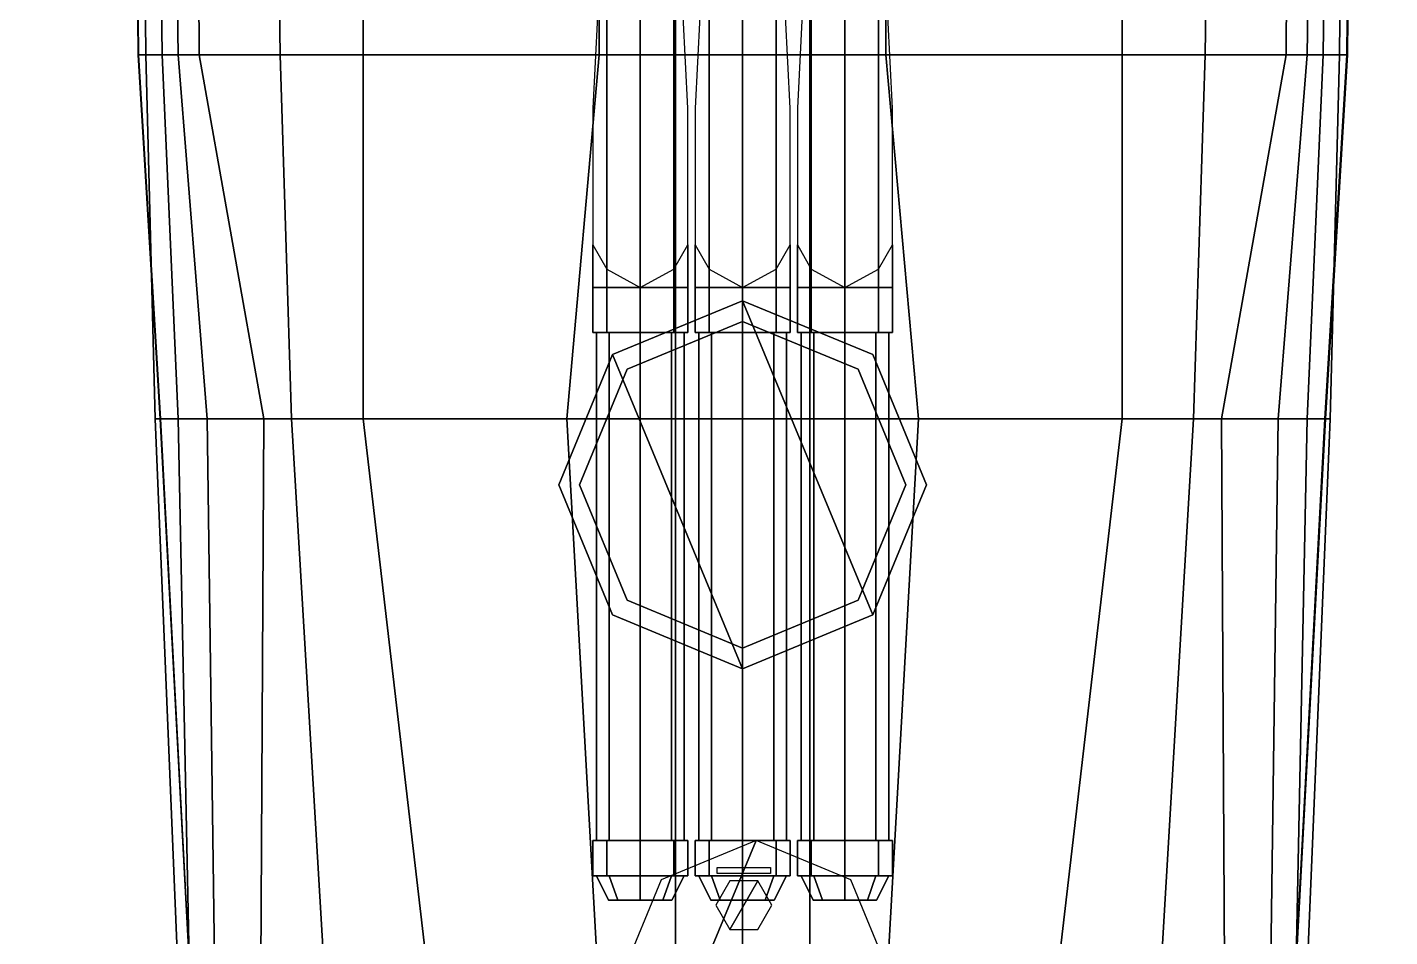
# Model space of a CAD drawing. Header units: millimetres. Extents: x -41 to 37, y -61 to 81.
# Drawn here: x -5.87 to 5.31, y -26.65 to -19.18 of the extents above; entities that cross this region are included whole.
import ezdxf

# ---------------------------------------------------------------- set-up
doc = ezdxf.new("R2010")
doc.units = ezdxf.units.MM
for name, color, linetype in [('drawing', 9, 'Continuous'), ('h1_2', 7, 'Continuous'), ('h2_2', 4, 'Continuous'), ('turret', 2, 'Continuous')]:
    doc.layers.add(name, color=color, linetype=linetype)
picture_1 = doc.add_image_def('image1.gif', size_in_pixel=(2365, 2885))

msp = doc.modelspace()

# ---------------------------------------------------------------- linework, layer by layer
at = {"layer": 'h1_2'}
for points in [[(-5.1, -4.4, 2.84), (-5.1, -4.4, 3.94), (-4.96, -19.41, 3.94), (-4.96, -19.41, 2.84)], [(-4.96, -19.41, 2.84), (-4.96, -19.41, 3.94), (-5.1, -4.4, 3.94), (-5.1, -4.4, 2.84)], [(-5.099, -4.398, 2.644), (-4.966, -19.411, 2.644), (4.966, -19.411, 2.644), (5.099, -4.398, 2.644)], [(0.551, -4.398, -3.595), (0.551, -19.411, -3.462), (0, -19.411, -3.623), (0, -4.398, -3.623)], [(1.177, -4.398, -3.49), (1.177, -19.411, -3.262), (0.551, -19.411, -3.462), (0.551, -4.398, -3.595)], [(3.115, -4.398, -3.025), (3.115, -19.411, -2.654), (1.177, -19.411, -3.262), (1.177, -4.398, -3.49)], [(4.007, -4.398, -2.673), (3.798, -19.411, -2.341), (3.115, -19.411, -2.654), (3.115, -4.398, -3.025)], [(4.539, -4.398, -2.208), (4.463, -19.411, -1.762), (3.798, -19.411, -2.341), (4.007, -4.398, -2.673)], [(4.852, -4.398, -1.657), (4.634, -19.411, -1.534), (4.463, -19.411, -1.762), (4.539, -4.398, -2.208)], [(4.957, -4.398, -1.344), (4.767, -19.411, -1.287), (4.634, -19.411, -1.534), (4.852, -4.398, -1.657)], [(5.042, -4.398, -0.822), (4.9, -19.411, -0.565), (4.767, -19.411, -1.287), (4.957, -4.398, -1.344)], [(4.966, -19.411, 2.644), (4.9, -19.411, -0.565), (5.042, -4.398, -0.822), (5.099, -4.398, 2.644)], [(5.1, -4.4, 2.84), (5.1, -4.4, 3.94), (4.96, -19.41, 3.94), (4.96, -19.41, 2.84)], [(4.96, -19.41, 2.84), (4.96, -19.41, 3.94), (5.1, -4.4, 3.94), (5.1, -4.4, 2.84)], [(-4.966, -19.411, 2.644), (-4.786, -22.4, 2.644), (4.786, -22.4, 2.644), (4.966, -19.411, 2.644)], [(-4.78, -22.4, 2.84), (-4.78, -22.4, 3.94), (-4.96, -19.41, 3.94), (-4.96, -19.41, 2.84)], [(-4.96, -19.41, 2.84), (-4.96, -19.41, 3.94), (-4.78, -22.4, 3.94), (-4.78, -22.4, 2.84)], [(0.551, -19.411, -3.462), (0.551, -22.4, -3.3), (0, -22.4, -3.623), (0, -19.411, -3.623)], [(1.177, -19.411, -3.262), (1.443, -22.4, -2.854), (0.551, -22.4, -3.3), (0.551, -19.411, -3.462)], [(3.115, -19.411, -2.654), (3.115, -22.4, -2.199), (1.443, -22.4, -2.854), (1.177, -19.411, -3.262)], [(3.798, -19.411, -2.341), (3.703, -22.4, -1.914), (3.115, -22.4, -2.199), (3.115, -19.411, -2.654)], [(4.463, -19.411, -1.762), (3.931, -22.4, -1.762), (3.703, -22.4, -1.914), (3.798, -19.411, -2.341)], [(4.634, -19.411, -1.534), (4.397, -22.4, -1.335), (3.931, -22.4, -1.762), (4.463, -19.411, -1.762)], [(4.767, -19.411, -1.287), (4.634, -22.4, -0.974), (4.397, -22.4, -1.335), (4.634, -19.411, -1.534)], [(4.9, -19.411, -0.565), (4.824, -22.4, -0.357), (4.634, -22.4, -0.974), (4.767, -19.411, -1.287)], [(4.78, -22.4, 2.84), (4.78, -22.4, 3.94), (4.96, -19.41, 3.94), (4.96, -19.41, 2.84)], [(4.96, -19.41, 2.84), (4.96, -19.41, 3.94), (4.78, -22.4, 3.94), (4.78, -22.4, 2.84)], [(4.786, -22.4, 2.644), (4.824, -22.4, -0.357), (4.9, -19.411, -0.565), (4.966, -19.411, 2.644)], [(-4.786, -22.4, 2.644), (-4.33, -30.882, 2.893), (4.33, -30.882, 2.893), (4.786, -22.4, 2.644)], [(-4.78, -22.4, 2.84), (-4.78, -22.4, 3.94), (-4.33, -30.88, 3.94), (-4.33, -30.88, 2.84)], [(-4.33, -30.88, 2.84), (-4.33, -30.88, 3.94), (-4.78, -22.4, 3.94), (-4.78, -22.4, 2.84)], [(0.551, -22.4, -3.3), (0.551, -30.882, -2.738), (0, -30.882, -3.308), (0, -22.4, -3.623)], [(1.443, -22.4, -2.854), (0.969, -30.882, -2.472), (0.551, -30.882, -2.738), (0.551, -22.4, -3.3)], [(3.115, -22.4, -2.199), (2.127, -30.882, -1.969), (0.969, -30.882, -2.472), (1.443, -22.4, -2.854)], [(3.703, -22.4, -1.914), (3.2, -30.882, -1.551), (2.127, -30.882, -1.969), (3.115, -22.4, -2.199)], [(3.931, -22.4, -1.762), (3.979, -30.882, -1.086), (3.2, -30.882, -1.551), (3.703, -22.4, -1.914)], [(4.397, -22.4, -1.335), (4.283, -30.882, -0.744), (3.979, -30.882, -1.086), (3.931, -22.4, -1.762)], [(4.634, -22.4, -0.974), (4.463, -30.882, -0.051), (4.283, -30.882, -0.744), (4.397, -22.4, -1.335)], [(4.33, -30.882, 2.893), (4.472, -30.882, 0.624), (4.824, -22.4, -0.357), (4.786, -22.4, 2.644)], [(4.78, -22.4, 2.84), (4.78, -22.4, 3.94), (4.33, -30.88, 3.94), (4.33, -30.88, 2.84)], [(4.33, -30.88, 2.84), (4.33, -30.88, 3.94), (4.78, -22.4, 3.94), (4.78, -22.4, 2.84)], [(4.824, -22.4, -0.357), (4.472, -30.882, 0.624), (4.463, -30.882, -0.051), (4.634, -22.4, -0.974)], [(-0.668, -26.182, 6.14), (-0.99, -26.96, 6.14), (-0.668, -27.738, 6.14), (0.11, -25.86, 6.14)], [(0.11, -25.86, 6.14), (-0.668, -27.738, 6.14), (1.21, -26.96, 6.14), (0.888, -26.182, 6.14)], [(-0.21, -26.08, 7.33), (0.23, -26.08, 7.33), (0.23, -26.13, 7.05), (-0.21, -26.13, 7.05)], [(0, -26.13, 6.83), (0, -26.13, 7.05), (0, -26.08, 7.33), (0, -26.09, 6.81)], [(0, -26.38, 6.83), (0, -26.13, 6.83), (0, -26.09, 6.81), (0, -26.45, 6.8)], [(-0.105, -26.589, 6.83), (0.125, -26.191, 6.83), (-0.105, -26.191, 6.83), (-0.22, -26.39, 6.83)], [(0.125, -26.589, 6.83), (0.24, -26.39, 6.83), (0.125, -26.191, 6.83), (-0.105, -26.589, 6.83)], [(0, -26.8, 6.72), (0, -26.47, 6.83), (0, -26.38, 6.83), (0, -26.8, 6.65)]]:
    msp.add_3dface(points, dxfattribs=at)
at = {"layer": 'h2_2'}
for points in [[(-4.966, -19.411, 2.644), (-4.9, -19.411, -0.565), (-5.042, -4.398, -0.822), (-5.099, -4.398, 2.644)], [(-5.042, -4.398, -0.822), (-4.9, -19.411, -0.565), (-4.767, -19.411, -1.287), (-4.957, -4.398, -1.344)], [(-4.957, -4.398, -1.344), (-4.767, -19.411, -1.287), (-4.634, -19.411, -1.534), (-4.852, -4.398, -1.657)], [(-4.852, -4.398, -1.657), (-4.634, -19.411, -1.534), (-4.463, -19.411, -1.762), (-4.539, -4.398, -2.208)], [(-4.539, -4.398, -2.208), (-4.463, -19.411, -1.762), (-3.798, -19.411, -2.341), (-4.007, -4.398, -2.673)], [(-4.007, -4.398, -2.673), (-3.798, -19.411, -2.341), (-3.115, -19.411, -2.654), (-3.115, -4.398, -3.025)], [(-3.115, -4.398, -3.025), (-3.115, -19.411, -2.654), (-1.177, -19.411, -3.262), (-1.177, -4.398, -3.49)], [(-1.177, -4.398, -3.49), (-1.177, -19.411, -3.262), (-0.551, -19.411, -3.462), (-0.551, -4.398, -3.595)], [(-0.551, -4.398, -3.595), (-0.551, -19.411, -3.462), (0, -19.411, -3.623), (0, -4.398, -3.623)], [(-4.786, -22.4, 2.644), (-4.824, -22.4, -0.357), (-4.9, -19.411, -0.565), (-4.966, -19.411, 2.644)], [(-4.9, -19.411, -0.565), (-4.824, -22.4, -0.357), (-4.634, -22.4, -0.974), (-4.767, -19.411, -1.287)], [(-4.767, -19.411, -1.287), (-4.634, -22.4, -0.974), (-4.397, -22.4, -1.335), (-4.634, -19.411, -1.534)], [(-4.634, -19.411, -1.534), (-4.397, -22.4, -1.335), (-3.931, -22.4, -1.762), (-4.463, -19.411, -1.762)], [(-4.463, -19.411, -1.762), (-3.931, -22.4, -1.762), (-3.703, -22.4, -1.914), (-3.798, -19.411, -2.341)], [(-3.798, -19.411, -2.341), (-3.703, -22.4, -1.914), (-3.115, -22.4, -2.199), (-3.115, -19.411, -2.654)], [(-3.115, -19.411, -2.654), (-3.115, -22.4, -2.199), (-1.443, -22.4, -2.854), (-1.177, -19.411, -3.262)], [(-1.177, -19.411, -3.262), (-1.443, -22.4, -2.854), (-0.551, -22.4, -3.3), (-0.551, -19.411, -3.462)], [(-0.551, -19.411, -3.462), (-0.551, -22.4, -3.3), (0, -22.4, -3.623), (0, -19.411, -3.623)], [(-4.33, -30.882, 2.893), (-4.472, -30.882, 0.624), (-4.824, -22.4, -0.357), (-4.786, -22.4, 2.644)], [(-4.824, -22.4, -0.357), (-4.472, -30.882, 0.624), (-4.463, -30.882, -0.051), (-4.634, -22.4, -0.974)], [(-4.634, -22.4, -0.974), (-4.463, -30.882, -0.051), (-4.283, -30.882, -0.744), (-4.397, -22.4, -1.335)], [(-4.397, -22.4, -1.335), (-4.283, -30.882, -0.744), (-3.979, -30.882, -1.086), (-3.931, -22.4, -1.762)], [(-3.931, -22.4, -1.762), (-3.979, -30.882, -1.086), (-3.2, -30.882, -1.551), (-3.703, -22.4, -1.914)], [(-3.703, -22.4, -1.914), (-3.2, -30.882, -1.551), (-2.127, -30.882, -1.969), (-3.115, -22.4, -2.199)], [(-3.115, -22.4, -2.199), (-2.127, -30.882, -1.969), (-0.969, -30.882, -2.472), (-1.443, -22.4, -2.854)], [(-1.443, -22.4, -2.854), (-0.969, -30.882, -2.472), (-0.551, -30.882, -2.738), (-0.551, -22.4, -3.3)], [(-0.551, -22.4, -3.3), (-0.551, -30.882, -2.738), (0, -30.882, -3.308), (0, -22.4, -3.623)]]:
    msp.add_3dface(points, dxfattribs=at)
at = {"layer": 'turret'}
for points in [[(-1.116, -21.69, 4.596), (-0.84, -21.69, 4.71), (-0.84, -17.53, 4.71), (-1.116, -17.58, 4.596)], [(-0.84, -21.69, 4.71), (-0.564, -21.69, 4.596), (-0.564, -17.58, 4.596), (-0.84, -17.53, 4.71)], [(-0.276, -21.69, 4.596), (0, -21.69, 4.71), (0, -17.53, 4.71), (-0.276, -17.58, 4.596)], [(0, -21.69, 4.71), (0.276, -21.69, 4.596), (0.276, -17.58, 4.596), (0, -17.53, 4.71)], [(0.564, -21.69, 4.596), (0.84, -21.69, 4.71), (0.84, -17.53, 4.71), (0.564, -17.58, 4.596)], [(0.84, -21.69, 4.71), (1.116, -21.69, 4.596), (1.116, -17.58, 4.596), (0.84, -17.53, 4.71)], [(-1.23, -21.69, 4.32), (-1.116, -21.69, 4.596), (-1.116, -17.58, 4.596), (-1.23, -19.85, 4.32)], [(-0.564, -21.69, 4.596), (-0.45, -21.69, 4.32), (-0.45, -19.85, 4.32), (-0.564, -17.58, 4.596)], [(-0.39, -21.69, 4.32), (-0.276, -21.69, 4.596), (-0.276, -17.58, 4.596), (-0.39, -19.85, 4.32)], [(0.276, -21.69, 4.596), (0.39, -21.69, 4.32), (0.39, -19.85, 4.32), (0.276, -17.58, 4.596)], [(0.45, -21.69, 4.32), (0.564, -21.69, 4.596), (0.564, -17.58, 4.596), (0.45, -19.85, 4.32)], [(1.116, -21.69, 4.596), (1.23, -21.69, 4.32), (1.23, -19.85, 4.32), (1.116, -17.58, 4.596)], [(-1.116, -21.69, 4.044), (-1.23, -21.69, 4.32), (-1.23, -20.97, 4.32), (-1.116, -21.17, 4.044)], [(-0.45, -21.69, 4.32), (-0.564, -21.69, 4.044), (-0.564, -21.17, 4.044), (-0.45, -20.97, 4.32)], [(-0.276, -21.69, 4.044), (-0.39, -21.69, 4.32), (-0.39, -20.97, 4.32), (-0.276, -21.17, 4.044)], [(0.39, -21.69, 4.32), (0.276, -21.69, 4.044), (0.276, -21.17, 4.044), (0.39, -20.97, 4.32)], [(0.564, -21.69, 4.044), (0.45, -21.69, 4.32), (0.45, -20.97, 4.32), (0.564, -21.17, 4.044)], [(1.23, -21.69, 4.32), (1.116, -21.69, 4.044), (1.116, -21.17, 4.044), (1.23, -20.97, 4.32)], [(-0.84, -21.69, 3.93), (-1.116, -21.69, 4.044), (-1.116, -21.17, 4.044), (-0.84, -21.32, 3.93)], [(-0.564, -21.69, 4.044), (-0.84, -21.69, 3.93), (-0.84, -21.32, 3.93), (-0.564, -21.17, 4.044)], [(0, -21.69, 3.93), (-0.276, -21.69, 4.044), (-0.276, -21.17, 4.044), (0, -21.32, 3.93)], [(0.276, -21.69, 4.044), (0, -21.69, 3.93), (0, -21.32, 3.93), (0.276, -21.17, 4.044)], [(0.84, -21.69, 3.93), (0.564, -21.69, 4.044), (0.564, -21.17, 4.044), (0.84, -21.32, 3.93)], [(1.116, -21.69, 4.044), (0.84, -21.69, 3.93), (0.84, -21.32, 3.93), (1.116, -21.17, 4.044)], [(-1.23, -21.32, 4.32), (-0.564, -21.32, 4.596), (-0.45, -21.32, 4.32), (-1.116, -21.32, 4.044)], [(-1.116, -21.32, 4.596), (-0.84, -21.32, 4.71), (-0.564, -21.32, 4.596), (-1.23, -21.32, 4.32)], [(-1.116, -21.32, 4.044), (-0.45, -21.32, 4.32), (-0.564, -21.32, 4.044), (-0.84, -21.32, 3.93)], [(-0.39, -21.32, 4.32), (0.276, -21.32, 4.596), (0.39, -21.32, 4.32), (-0.276, -21.32, 4.044)], [(-0.276, -21.32, 4.596), (0, -21.32, 4.71), (0.276, -21.32, 4.596), (-0.39, -21.32, 4.32)], [(-0.276, -21.32, 4.044), (0.39, -21.32, 4.32), (0.276, -21.32, 4.044), (0, -21.32, 3.93)], [(0.45, -21.32, 4.32), (1.116, -21.32, 4.596), (1.23, -21.32, 4.32), (0.564, -21.32, 4.044)], [(0.564, -21.32, 4.596), (0.84, -21.32, 4.71), (1.116, -21.32, 4.596), (0.45, -21.32, 4.32)], [(0.564, -21.32, 4.044), (1.23, -21.32, 4.32), (1.116, -21.32, 4.044), (0.84, -21.32, 3.93)], [(0, -24.45, 3.65), (-1.068, -21.872, 3.65), (0, -21.43, 3.65), (1.068, -24.008, 3.65)], [(1.068, -24.008, 3.96), (0, -21.43, 3.96), (-1.068, -21.872, 3.96), (0, -24.45, 3.96)], [(0, -21.43, 3.65), (-1.068, -21.872, 3.65), (-1.068, -21.872, 3.96), (0, -21.43, 3.96)], [(1.068, -24.008, 3.65), (0, -21.43, 3.65), (1.068, -21.872, 3.65), (1.51, -22.94, 3.65)], [(1.51, -22.94, 3.96), (1.068, -21.872, 3.96), (0, -21.43, 3.96), (1.068, -24.008, 3.96)], [(1.068, -21.872, 3.65), (0, -21.43, 3.65), (0, -21.43, 3.96), (1.068, -21.872, 3.96)], [(-1.23, -21.69, 4.32), (-0.564, -21.69, 4.044), (-0.45, -21.69, 4.32), (-1.116, -21.69, 4.596)], [(-1.116, -21.69, 4.044), (-0.84, -21.69, 3.93), (-0.564, -21.69, 4.044), (-1.23, -21.69, 4.32)], [(-1.2, -25.86, 4.32), (-1.095, -25.86, 4.575), (-1.095, -21.69, 4.575), (-1.2, -21.69, 4.32)], [(-1.095, -25.86, 4.065), (-1.2, -25.86, 4.32), (-1.2, -21.69, 4.32), (-1.095, -21.69, 4.065)], [(-1.116, -21.69, 4.596), (-0.45, -21.69, 4.32), (-0.564, -21.69, 4.596), (-0.84, -21.69, 4.71)], [(-0.84, -25.86, 3.96), (-1.095, -25.86, 4.065), (-1.095, -21.69, 4.065), (-0.84, -21.69, 3.96)], [(-1.095, -25.86, 4.575), (-0.84, -25.86, 4.68), (-0.84, -21.69, 4.68), (-1.095, -21.69, 4.575)], [(0, -21.6, 2.64), (-0.948, -21.992, 2.64), (-0.948, -21.992, 3.65), (0, -21.6, 3.65)], [(-0.585, -25.86, 4.065), (-0.84, -25.86, 3.96), (-0.84, -21.69, 3.96), (-0.585, -21.69, 4.065)], [(-0.84, -25.86, 4.68), (-0.585, -25.86, 4.575), (-0.585, -21.69, 4.575), (-0.84, -21.69, 4.68)], [(-0.585, -25.86, 4.575), (-0.48, -25.86, 4.32), (-0.48, -21.69, 4.32), (-0.585, -21.69, 4.575)], [(-0.48, -25.86, 4.32), (-0.585, -25.86, 4.065), (-0.585, -21.69, 4.065), (-0.48, -21.69, 4.32)], [(-0.39, -21.69, 4.32), (0.276, -21.69, 4.044), (0.39, -21.69, 4.32), (-0.276, -21.69, 4.596)], [(-0.276, -21.69, 4.044), (0, -21.69, 3.93), (0.276, -21.69, 4.044), (-0.39, -21.69, 4.32)], [(-0.36, -25.86, 4.32), (-0.255, -25.86, 4.575), (-0.255, -21.69, 4.575), (-0.36, -21.69, 4.32)], [(-0.255, -25.86, 4.065), (-0.36, -25.86, 4.32), (-0.36, -21.69, 4.32), (-0.255, -21.69, 4.065)], [(-0.276, -21.69, 4.596), (0.39, -21.69, 4.32), (0.276, -21.69, 4.596), (0, -21.69, 4.71)], [(0, -25.86, 3.96), (-0.255, -25.86, 4.065), (-0.255, -21.69, 4.065), (0, -21.69, 3.96)], [(-0.255, -25.86, 4.575), (0, -25.86, 4.68), (0, -21.69, 4.68), (-0.255, -21.69, 4.575)], [(0.948, -21.992, 2.64), (0, -21.6, 2.64), (0, -21.6, 3.65), (0.948, -21.992, 3.65)], [(0.255, -25.86, 4.065), (0, -25.86, 3.96), (0, -21.69, 3.96), (0.255, -21.69, 4.065)], [(0, -25.86, 4.68), (0.255, -25.86, 4.575), (0.255, -21.69, 4.575), (0, -21.69, 4.68)], [(0.255, -25.86, 4.575), (0.36, -25.86, 4.32), (0.36, -21.69, 4.32), (0.255, -21.69, 4.575)], [(0.36, -25.86, 4.32), (0.255, -25.86, 4.065), (0.255, -21.69, 4.065), (0.36, -21.69, 4.32)], [(0.45, -21.69, 4.32), (1.116, -21.69, 4.044), (1.23, -21.69, 4.32), (0.564, -21.69, 4.596)], [(0.564, -21.69, 4.044), (0.84, -21.69, 3.93), (1.116, -21.69, 4.044), (0.45, -21.69, 4.32)], [(0.48, -25.86, 4.32), (0.585, -25.86, 4.575), (0.585, -21.69, 4.575), (0.48, -21.69, 4.32)], [(0.585, -25.86, 4.065), (0.48, -25.86, 4.32), (0.48, -21.69, 4.32), (0.585, -21.69, 4.065)], [(0.564, -21.69, 4.596), (1.23, -21.69, 4.32), (1.116, -21.69, 4.596), (0.84, -21.69, 4.71)], [(0.84, -25.86, 3.96), (0.585, -25.86, 4.065), (0.585, -21.69, 4.065), (0.84, -21.69, 3.96)], [(0.585, -25.86, 4.575), (0.84, -25.86, 4.68), (0.84, -21.69, 4.68), (0.585, -21.69, 4.575)], [(1.095, -25.86, 4.065), (0.84, -25.86, 3.96), (0.84, -21.69, 3.96), (1.095, -21.69, 4.065)], [(0.84, -25.86, 4.68), (1.095, -25.86, 4.575), (1.095, -21.69, 4.575), (0.84, -21.69, 4.68)], [(1.095, -25.86, 4.575), (1.2, -25.86, 4.32), (1.2, -21.69, 4.32), (1.095, -21.69, 4.575)], [(1.2, -25.86, 4.32), (1.095, -25.86, 4.065), (1.095, -21.69, 4.065), (1.2, -21.69, 4.32)], [(-1.068, -24.008, 3.65), (-1.51, -22.94, 3.65), (-1.068, -21.872, 3.65), (0, -24.45, 3.65)], [(0, -24.45, 3.96), (-1.068, -21.872, 3.96), (-1.51, -22.94, 3.96), (-1.068, -24.008, 3.96)], [(-1.068, -21.872, 3.65), (-1.51, -22.94, 3.65), (-1.51, -22.94, 3.96), (-1.068, -21.872, 3.96)], [(1.51, -22.94, 3.65), (1.068, -21.872, 3.65), (1.068, -21.872, 3.96), (1.51, -22.94, 3.96)], [(-0.948, -21.992, 2.64), (-1.34, -22.94, 2.64), (-1.34, -22.94, 3.65), (-0.948, -21.992, 3.65)], [(1.34, -22.94, 2.64), (0.948, -21.992, 2.64), (0.948, -21.992, 3.65), (1.34, -22.94, 3.65)], [(-1.51, -22.94, 3.65), (-1.068, -24.008, 3.65), (-1.068, -24.008, 3.96), (-1.51, -22.94, 3.96)], [(-1.34, -22.94, 2.64), (-0.948, -23.888, 2.64), (-0.948, -23.888, 3.65), (-1.34, -22.94, 3.65)], [(0.948, -23.888, 2.64), (1.34, -22.94, 2.64), (1.34, -22.94, 3.65), (0.948, -23.888, 3.65)], [(1.068, -24.008, 3.65), (1.51, -22.94, 3.65), (1.51, -22.94, 3.96), (1.068, -24.008, 3.96)], [(-0.948, -23.888, 2.64), (0, -24.28, 2.64), (0, -24.28, 3.65), (-0.948, -23.888, 3.65)], [(0, -24.28, 2.64), (0.948, -23.888, 2.64), (0.948, -23.888, 3.65), (0, -24.28, 3.65)], [(-1.068, -24.008, 3.65), (0, -24.45, 3.65), (0, -24.45, 3.96), (-1.068, -24.008, 3.96)], [(0, -24.45, 3.65), (1.068, -24.008, 3.65), (1.068, -24.008, 3.96), (0, -24.45, 3.96)], [(-1.116, -25.86, 4.596), (-0.84, -25.86, 4.71), (-0.564, -25.86, 4.596), (-1.23, -25.86, 4.32)], [(-1.23, -25.86, 4.32), (-0.564, -25.86, 4.596), (-0.45, -25.86, 4.32), (-1.116, -25.86, 4.044)], [(-1.23, -26.15, 4.32), (-1.116, -26.15, 4.596), (-1.116, -25.86, 4.596), (-1.23, -25.86, 4.32)], [(-1.116, -26.15, 4.044), (-1.23, -26.15, 4.32), (-1.23, -25.86, 4.32), (-1.116, -25.86, 4.044)], [(-1.116, -25.86, 4.044), (-0.45, -25.86, 4.32), (-0.564, -25.86, 4.044), (-0.84, -25.86, 3.93)], [(-0.84, -26.15, 3.93), (-1.116, -26.15, 4.044), (-1.116, -25.86, 4.044), (-0.84, -25.86, 3.93)], [(-1.116, -26.15, 4.596), (-0.84, -26.15, 4.71), (-0.84, -25.86, 4.71), (-1.116, -25.86, 4.596)], [(-0.564, -26.15, 4.044), (-0.84, -26.15, 3.93), (-0.84, -25.86, 3.93), (-0.564, -25.86, 4.044)], [(-0.84, -26.15, 4.71), (-0.564, -26.15, 4.596), (-0.564, -25.86, 4.596), (-0.84, -25.86, 4.71)], [(-0.564, -26.15, 4.596), (-0.45, -26.15, 4.32), (-0.45, -25.86, 4.32), (-0.564, -25.86, 4.596)], [(-0.45, -26.15, 4.32), (-0.564, -26.15, 4.044), (-0.564, -25.86, 4.044), (-0.45, -25.86, 4.32)], [(-0.276, -25.86, 4.596), (0, -25.86, 4.71), (0.276, -25.86, 4.596), (-0.39, -25.86, 4.32)], [(-0.39, -25.86, 4.32), (0.276, -25.86, 4.596), (0.39, -25.86, 4.32), (-0.276, -25.86, 4.044)], [(-0.39, -26.15, 4.32), (-0.276, -26.15, 4.596), (-0.276, -25.86, 4.596), (-0.39, -25.86, 4.32)], [(-0.276, -26.15, 4.044), (-0.39, -26.15, 4.32), (-0.39, -25.86, 4.32), (-0.276, -25.86, 4.044)], [(-0.276, -25.86, 4.044), (0.39, -25.86, 4.32), (0.276, -25.86, 4.044), (0, -25.86, 3.93)], [(0, -26.15, 3.93), (-0.276, -26.15, 4.044), (-0.276, -25.86, 4.044), (0, -25.86, 3.93)], [(-0.276, -26.15, 4.596), (0, -26.15, 4.71), (0, -25.86, 4.71), (-0.276, -25.86, 4.596)], [(0.276, -26.15, 4.044), (0, -26.15, 3.93), (0, -25.86, 3.93), (0.276, -25.86, 4.044)], [(0, -26.15, 4.71), (0.276, -26.15, 4.596), (0.276, -25.86, 4.596), (0, -25.86, 4.71)], [(0.276, -26.15, 4.596), (0.39, -26.15, 4.32), (0.39, -25.86, 4.32), (0.276, -25.86, 4.596)], [(0.39, -26.15, 4.32), (0.276, -26.15, 4.044), (0.276, -25.86, 4.044), (0.39, -25.86, 4.32)], [(0.564, -25.86, 4.596), (0.84, -25.86, 4.71), (1.116, -25.86, 4.596), (0.45, -25.86, 4.32)], [(0.45, -25.86, 4.32), (1.116, -25.86, 4.596), (1.23, -25.86, 4.32), (0.564, -25.86, 4.044)], [(0.45, -26.15, 4.32), (0.564, -26.15, 4.596), (0.564, -25.86, 4.596), (0.45, -25.86, 4.32)], [(0.564, -26.15, 4.044), (0.45, -26.15, 4.32), (0.45, -25.86, 4.32), (0.564, -25.86, 4.044)], [(0.564, -25.86, 4.044), (1.23, -25.86, 4.32), (1.116, -25.86, 4.044), (0.84, -25.86, 3.93)], [(0.84, -26.15, 3.93), (0.564, -26.15, 4.044), (0.564, -25.86, 4.044), (0.84, -25.86, 3.93)], [(0.564, -26.15, 4.596), (0.84, -26.15, 4.71), (0.84, -25.86, 4.71), (0.564, -25.86, 4.596)], [(1.116, -26.15, 4.044), (0.84, -26.15, 3.93), (0.84, -25.86, 3.93), (1.116, -25.86, 4.044)], [(0.84, -26.15, 4.71), (1.116, -26.15, 4.596), (1.116, -25.86, 4.596), (0.84, -25.86, 4.71)], [(1.116, -26.15, 4.596), (1.23, -26.15, 4.32), (1.23, -25.86, 4.32), (1.116, -25.86, 4.596)], [(1.23, -26.15, 4.32), (1.116, -26.15, 4.044), (1.116, -25.86, 4.044), (1.23, -25.86, 4.32)], [(-1.23, -26.15, 4.32), (-0.564, -26.15, 4.044), (-0.45, -26.15, 4.32), (-1.116, -26.15, 4.596)], [(-1.116, -26.15, 4.044), (-0.84, -26.15, 3.93), (-0.564, -26.15, 4.044), (-1.23, -26.15, 4.32)], [(-1.095, -26.15, 4.575), (-1.2, -26.15, 4.32), (-1.1, -26.35, 4.32), (-1.024, -26.35, 4.504)], [(-1.2, -26.15, 4.32), (-1.095, -26.15, 4.065), (-1.024, -26.35, 4.136), (-1.1, -26.35, 4.32)], [(-1.116, -26.15, 4.596), (-0.45, -26.15, 4.32), (-0.564, -26.15, 4.596), (-0.84, -26.15, 4.71)], [(-1.095, -26.15, 4.065), (-0.84, -26.15, 3.96), (-0.84, -26.35, 4.06), (-1.024, -26.35, 4.136)], [(-0.84, -26.15, 4.68), (-1.095, -26.15, 4.575), (-1.024, -26.35, 4.504), (-0.84, -26.35, 4.58)], [(-0.84, -26.15, 3.96), (-0.585, -26.15, 4.065), (-0.656, -26.35, 4.136), (-0.84, -26.35, 4.06)], [(-0.585, -26.15, 4.575), (-0.84, -26.15, 4.68), (-0.84, -26.35, 4.58), (-0.656, -26.35, 4.504)], [(-0.48, -26.15, 4.32), (-0.585, -26.15, 4.575), (-0.656, -26.35, 4.504), (-0.58, -26.35, 4.32)], [(-0.585, -26.15, 4.065), (-0.48, -26.15, 4.32), (-0.58, -26.35, 4.32), (-0.656, -26.35, 4.136)], [(-0.39, -26.15, 4.32), (0.276, -26.15, 4.044), (0.39, -26.15, 4.32), (-0.276, -26.15, 4.596)], [(-0.276, -26.15, 4.044), (0, -26.15, 3.93), (0.276, -26.15, 4.044), (-0.39, -26.15, 4.32)], [(-0.255, -26.15, 4.575), (-0.36, -26.15, 4.32), (-0.26, -26.35, 4.32), (-0.184, -26.35, 4.504)], [(-0.36, -26.15, 4.32), (-0.255, -26.15, 4.065), (-0.184, -26.35, 4.136), (-0.26, -26.35, 4.32)], [(-0.276, -26.15, 4.596), (0.39, -26.15, 4.32), (0.276, -26.15, 4.596), (0, -26.15, 4.71)], [(-0.255, -26.15, 4.065), (0, -26.15, 3.96), (0, -26.35, 4.06), (-0.184, -26.35, 4.136)], [(0, -26.15, 4.68), (-0.255, -26.15, 4.575), (-0.184, -26.35, 4.504), (0, -26.35, 4.58)], [(0, -26.15, 3.96), (0.255, -26.15, 4.065), (0.184, -26.35, 4.136), (0, -26.35, 4.06)], [(0.255, -26.15, 4.575), (0, -26.15, 4.68), (0, -26.35, 4.58), (0.184, -26.35, 4.504)], [(0.36, -26.15, 4.32), (0.255, -26.15, 4.575), (0.184, -26.35, 4.504), (0.26, -26.35, 4.32)], [(0.255, -26.15, 4.065), (0.36, -26.15, 4.32), (0.26, -26.35, 4.32), (0.184, -26.35, 4.136)], [(0.45, -26.15, 4.32), (1.116, -26.15, 4.044), (1.23, -26.15, 4.32), (0.564, -26.15, 4.596)], [(0.564, -26.15, 4.044), (0.84, -26.15, 3.93), (1.116, -26.15, 4.044), (0.45, -26.15, 4.32)], [(0.585, -26.15, 4.575), (0.48, -26.15, 4.32), (0.58, -26.35, 4.32), (0.656, -26.35, 4.504)], [(0.48, -26.15, 4.32), (0.585, -26.15, 4.065), (0.656, -26.35, 4.136), (0.58, -26.35, 4.32)], [(0.564, -26.15, 4.596), (1.23, -26.15, 4.32), (1.116, -26.15, 4.596), (0.84, -26.15, 4.71)], [(0.585, -26.15, 4.065), (0.84, -26.15, 3.96), (0.84, -26.35, 4.06), (0.656, -26.35, 4.136)], [(0.84, -26.15, 4.68), (0.585, -26.15, 4.575), (0.656, -26.35, 4.504), (0.84, -26.35, 4.58)], [(0.84, -26.15, 3.96), (1.095, -26.15, 4.065), (1.024, -26.35, 4.136), (0.84, -26.35, 4.06)], [(1.095, -26.15, 4.575), (0.84, -26.15, 4.68), (0.84, -26.35, 4.58), (1.024, -26.35, 4.504)], [(1.2, -26.15, 4.32), (1.095, -26.15, 4.575), (1.024, -26.35, 4.504), (1.1, -26.35, 4.32)], [(1.095, -26.15, 4.065), (1.2, -26.15, 4.32), (1.1, -26.35, 4.32), (1.024, -26.35, 4.136)], [(-0.656, -26.35, 4.504), (-1.1, -26.35, 4.32), (-1.024, -26.35, 4.136), (-0.58, -26.35, 4.32)], [(-0.84, -26.35, 4.58), (-1.024, -26.35, 4.504), (-1.1, -26.35, 4.32), (-0.656, -26.35, 4.504)], [(-0.58, -26.35, 4.32), (-1.024, -26.35, 4.136), (-0.84, -26.35, 4.06), (-0.656, -26.35, 4.136)], [(0.184, -26.35, 4.504), (-0.26, -26.35, 4.32), (-0.184, -26.35, 4.136), (0.26, -26.35, 4.32)], [(0, -26.35, 4.58), (-0.184, -26.35, 4.504), (-0.26, -26.35, 4.32), (0.184, -26.35, 4.504)], [(0.26, -26.35, 4.32), (-0.184, -26.35, 4.136), (0, -26.35, 4.06), (0.184, -26.35, 4.136)], [(1.024, -26.35, 4.504), (0.58, -26.35, 4.32), (0.656, -26.35, 4.136), (1.1, -26.35, 4.32)], [(0.84, -26.35, 4.58), (0.656, -26.35, 4.504), (0.58, -26.35, 4.32), (1.024, -26.35, 4.504)], [(1.1, -26.35, 4.32), (0.656, -26.35, 4.136), (0.84, -26.35, 4.06), (1.024, -26.35, 4.136)]]:
    msp.add_3dface(points, dxfattribs=at)

# ---------------------------------------------------------------- pictures from other files: only their frames are drawn
at = {"layer": 'drawing'}
image = msp.add_image(picture_1, insert=(36.8, -60.83, -85.62), size_in_units=(63.437, 77.385), rotation=90, dxfattribs=dict(at, fade=44))
image.dxf.flags = 15

doc.saveas('drawing.dxf')
